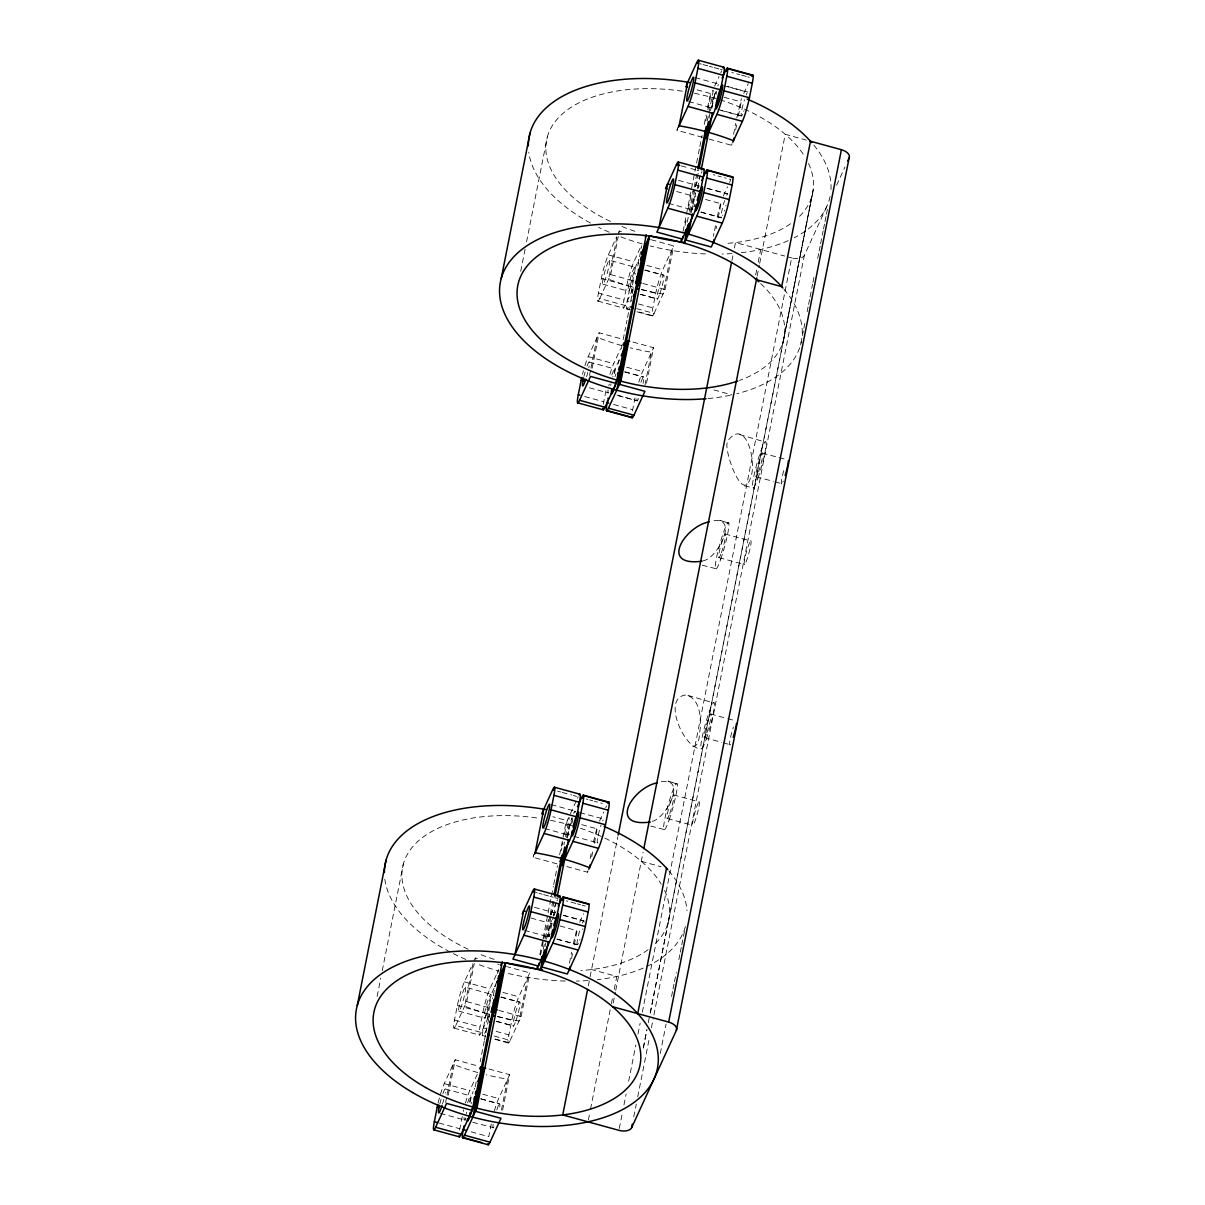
<?xml version="1.0" encoding="UTF-8"?>
<svg xmlns="http://www.w3.org/2000/svg" width="1205" height="1205" viewBox="0 0 1205 1205"><rect width="100%" height="100%" fill="white"/><g stroke="black" fill="none" stroke-linecap="round" stroke-linejoin="round"><path stroke-width="0.75" stroke-dasharray="5 3.75" d="M727.187 442.822C724.205 451.257 742.883 504.985 750.64 477.225C757.101 463.548 746.106 415.77 727.549 441.226M783.521 340.081L813.33 188.914M377.135 996.445L380.78 978.038M382.241 970.673L403.374 863.925M520.711 271.306L525.094 249.224M526.555 241.859L547.326 136.948M488.115 1017.562L481.262 1032.489L455.761 1025.485A17.729 1.928 -74.7 0 1 454.496 1019.972L457.373 1005.437A17.729 1.928 -74.7 0 1 464.392 981.864L472.737 963.714M632.745 289.079L625.199 305.498L599.713 298.509A17.729 1.928 -74.7 0 1 598.433 292.981L601.325 278.445A17.729 1.928 -74.7 0 1 608.344 254.888L616.689 236.737M445.594 1102.455L446.663 1097.002M447.025 1095.179L453.14 1064.286A153.397 84.214 11.2 0 0 478.024 1072.616M472.932 964.331L464.663 1006.13A153.397 84.214 11.2 0 0 489.546 1014.459L488.823 1018.089M589.531 375.463L590.616 370.01M590.977 368.203L597.093 337.295A153.397 84.214 11.2 0 0 621.976 345.639L620.937 347.884M616.885 237.34L608.6 279.138A153.397 84.214 11.2 0 0 631.902 287.016M448.2 1095.209L455.219 1059.767L477.526 1065.883M455.761 1025.485L466.742 1001.611L474.288 963.443M474.83 960.716L475.373 957.99L480.147 959.301M592.152 368.233L599.171 332.791L623.075 339.343M599.713 298.509L610.679 274.62L618.24 236.466M618.783 233.74L619.325 231.014L622.503 231.887M459.602 1130.004A17.729 1.928 -74.7 0 1 459.843 1128.739L462.358 1116.011M481.262 1032.489A17.729 1.928 -74.7 0 1 479.997 1026.961L482.874 1012.426A17.729 1.928 -74.7 0 1 489.893 988.868L497.138 973.098M603.328 404.247A17.729 1.928 -74.7 0 1 603.78 401.762L606.13 389.938M625.199 305.498A17.729 1.928 -74.7 0 1 623.934 299.985L626.826 285.434A17.729 1.928 -74.7 0 1 633.845 261.877L641.602 244.976M465.04 1120.59L465.401 1118.767M486.73 1028.904L484.666 1033.408A17.729 1.928 -74.7 0 1 483.401 1027.895L486.278 1013.36A17.729 1.928 -74.7 0 1 493.297 989.802L493.99 988.296M628.242 307.185A17.729 1.928 -74.7 0 1 627.338 300.919L630.215 286.368A17.729 1.928 -74.7 0 1 637.249 262.81L638.801 259.437M475.222 1086.79L476.683 1079.424M480.193 1061.71L480.9 1058.08M481.623 1054.45L484.335 1040.774M484.5 1039.9L485.796 1033.423M485.946 1032.64L487.242 1026.058M487.618 1024.22L488.703 1018.692M493.327 995.375L495.632 983.717M497.635 973.565L498.177 970.838A153.397 84.214 11.2 0 1 477.09 963.955M618.436 363.488L619.174 359.813M621.358 348.757L622.819 341.407M623.181 339.569L624.265 334.041M624.853 331.089L625.576 327.459M626.299 323.829L627.007 320.184M627.549 317.472L629.371 308.269M630.833 300.919L631.917 295.391M632.294 293.553L633.378 288.025M637.761 265.944L639.207 258.578M639.569 256.74L641.768 245.7M556.966 863.849L533.062 857.297L533.604 854.571M702.515 137.31L677.014 130.321L677.556 127.594M491.263 1123.949L488.748 1136.661L468.022 1130.983M494.216 1036.044L510.167 1040.412A17.729 1.928 -74.7 0 1 508.887 1034.884L511.779 1020.349A17.729 1.928 -74.7 0 1 518.798 996.791L529.778 972.902L507.456 966.787M632.444 410.95A17.729 1.928 -74.7 0 1 632.685 409.685L635.02 397.861M636.571 308.616L654.104 313.421A17.729 1.928 -74.7 0 1 652.839 307.908L655.716 293.357A17.729 1.928 -74.7 0 1 662.75 269.8L673.716 245.925L651.408 239.81M501.431 1110.091L507.546 1079.198A153.397 84.214 11.2 0 1 486.263 1074.8M527.7 977.421L519.054 1021.042A153.397 84.214 11.2 0 1 497.786 1016.643M645.021 384.937L651.498 352.222A153.397 84.214 11.2 0 1 630.215 347.808M671.637 250.444L663.006 294.065A153.397 84.214 11.2 0 1 641.723 289.652M502.606 1110.121L509.625 1074.679L487.302 1068.564M510.167 1040.412L521.132 1016.523L529.778 972.902M646.543 383.145L653.562 347.703L631.254 341.587M654.104 313.421L665.085 289.546L673.716 245.925M539.84 954.691L542.792 939.779M543.078 938.334L547.748 914.7M548.109 912.893L553.351 886.413M553.728 884.575L557.478 865.642M559.632 854.737L565.748 823.828L568.594 817.638M683.069 231.345L696.204 164.949M696.58 163.112L698.177 155.008M698.403 153.909L699.487 148.381M699.849 146.543L702.048 135.502M704.232 124.461L706.1 115.032M707.501 107.893L709.7 96.852L712.667 90.39M540.578 955.158L543.274 941.527M543.817 938.8L548.426 919.46M561.259 850.655L561.801 847.928M562.343 845.202L562.886 842.476M564.497 834.297L567.209 820.665L552.854 816.734M685.058 225.456L686.684 217.277M688.296 209.098L690.992 195.466L693.056 190.993M705.753 120.952L706.823 115.499M707.907 110.047L711.146 93.689L695.21 89.321M543.259 949.299L545.112 939.96M545.428 938.394L549.857 916.041M550.218 914.203L552.764 901.31M563.955 844.795L564.497 842.069M565.582 836.616L569.347 817.547M687.242 222.187L689.064 212.984M689.365 211.417L693.794 189.049M694.155 187.212L696.716 174.333M707.275 120.967L713.481 89.667M545.037 946.543L545.76 942.897M546.483 939.267L550.926 916.794M551.288 914.941L554.029 901.099M566.591 837.656L569.152 824.762L572.285 817.939M690.42 212.291L695.104 188.658M695.466 186.835L698.885 169.559M709.082 118.03L710.182 112.502M710.543 110.664L713.089 97.786L715.921 91.64M547.748 937.008L551.815 920.394M567.359 837.957L570.598 821.599L572.194 822.036M691.158 212.758L695.767 193.418M711.854 108.254L714.55 94.623L716.147 95.059M549.36 936.601L549.902 933.875M550.986 928.422L553.246 916.975M553.622 915.137L556.168 902.244M571.682 823.919L572.932 817.592M693.854 206.899L694.396 204.172M697.559 188.146L700.12 175.267M716.162 94.216L716.704 91.49M569.468 963.081L571.637 952.176M573.249 943.997L577.316 927.383M566.742 866.531L587.468 872.209L588.01 869.483M590.164 858.578L591.791 850.399M593.402 842.22L597.469 825.606M713.42 236.105L713.963 233.378M714.505 230.652L715.574 225.199M717.201 217.021L721.268 200.407M709.097 139.117L731.405 145.233L731.947 142.506M733.574 134.327L735.728 123.422M736.812 117.969L741.421 98.629M571.547 958.577L572.631 953.125M574.243 944.946L577.481 928.588M591.7 856.8L592.785 851.348M594.396 843.169L597.635 826.811M716.041 228.86L716.568 226.133M718.195 217.954L721.433 201.597M735.653 129.809L737.264 121.63M738.349 116.177L741.587 99.819M588.311 985.886L589.742 978.626M590.104 976.803L617.819 836.857M731.887 260.732L732.971 255.279M734.417 248.004L735.487 242.551L784.636 256.032M588.356 1120.032L589.802 1112.757M590.525 1109.127L610.317 1009.172M611.387 1003.72L612.833 996.445M614.264 989.185L616.794 976.457L591.55 969.528M755.701 274.921L756.77 269.468M758.216 262.193L760.732 249.48M613.225 1003.057L615.378 992.152M615.74 990.344L643.093 852.206M757.162 276.081L759.331 265.175M759.692 263.353L785.238 134.312L806.296 140.096M619.28 1128.513L622.172 1113.977M623.964 1104.895L626.118 1093.989M628.649 1081.262L635.833 1044.916M638.002 1034.011L640.156 1023.105M642.325 1012.2L791.655 257.96A10.634 5.844 11.2 0 0 804.353 255.34L828.212 203.434M643.319 1047.808L646.965 1029.401M650.248 1012.833L668.097 922.653M668.368 921.674L812.05 195.677M643.35 1048.109L646.799 1030.064M648.26 1022.714L649.721 1015.363M650.293 1013.059L812.441 194.171M633.77 1116.809L636.285 1104.096M637.731 1096.821L649.6 1036.842M651.408 1027.76L653.2 1018.677M653.923 1015.032L804.353 255.34M660.265 1053.486L666.094 1024.024M671.562 996.43L672.646 990.902M673.008 989.064L674.107 983.536M674.469 981.698L676.291 972.495M678.852 959.617L679.936 954.089M680.298 952.251L681.397 946.738M681.759 944.886L684.681 930.17M800.933 343.064L802.018 337.536M802.379 335.698L803.479 330.17M803.84 328.332L804.94 322.82M807.124 311.779L808.209 306.251M808.585 304.413L809.67 298.885M810.031 297.048L812.592 284.169M812.953 282.332L814.053 276.804M817.683 258.397L818.782 252.884M819.144 251.032L820.243 245.519M820.605 243.681L823.151 230.788M823.527 228.95L824.612 223.437M824.973 221.584L826.073 216.072M826.434 214.234L827.534 208.706M618.632 232.505L619.325 231.014M677.014 130.321L677.692 128.83M584.937 365.597A17.729 1.928 -74.7 0 1 588.191 356.665L599.171 332.791M714.58 86.233L719.024 76.563M720.756 72.797L721.599 70.929M630.667 301.958L631.345 300.467M609.911 374.288A17.729 1.928 -74.7 0 1 613.691 363.654L620.545 348.727M695.104 186.504L699.231 177.557M701.28 173.083L701.973 171.592M619.159 360.084L617.096 364.588A17.729 1.928 -74.7 0 0 612.803 376.969M697.831 188.929L699.201 185.947M743.786 93.463L748.275 83.702M731.405 145.233L732.098 143.741M638.816 382.226A17.729 1.928 -74.7 0 1 642.596 371.577L653.562 347.703M723.331 195.933L727.534 186.775M729.507 182.497L730.878 179.515L729.281 179.078M474.68 959.481L475.373 957.99M836.571 185.224L844.946 167.028M533.062 857.297L533.755 855.806M438.168 1102.861A17.729 1.928 -74.7 0 1 444.238 1083.641L455.219 1059.767M497.665 971.968L498.81 969.453M570.417 813.691L575.583 802.425M577.496 798.282L578.174 796.791M494.668 986.805L495.36 985.283M574.845 812.366L575.372 811.236M488.507 1016.719L489.546 1014.459M465.461 1103.012A17.729 1.928 -74.7 0 1 469.739 1090.646L477.511 1073.745M550.474 914.987L555.279 904.533M556.996 900.828L557.508 899.698M474.183 1089.32L474.695 1088.19M553.878 915.921L554.571 914.429M555.219 913.013L555.942 911.447M599.533 821.132L603.735 811.974M605.708 807.696L606.522 805.919M587.468 872.209L588.145 870.718M494.366 1110.95A17.729 1.928 -74.7 0 1 498.644 1098.568L509.625 1074.679M579.695 922.232L583.582 913.752M652.251 821.298C665.868 818.602 688.688 776.397 660.054 781.894M702.952 560.852C717.547 558.774 740.909 514.204 710.769 521.328M744.479 485.886L753.517 487.92M692.83 746.723C700.271 745.88 699.005 734.026 700.286 728.362C700.949 716.523 699.879 698.84 686.202 694.969C660.882 696.972 684.606 751.031 701.867 748.757M702.259 565.205L716.327 568.82M650.61 826.043L664.678 829.673M762.253 453.14L786.368 459.527M725.079 534.041L750.911 540.894A12.412 1.356 -74.7 0 1 746.889 559.723A12.412 1.356 -74.7 0 1 744.961 557.915A12.412 1.356 -74.7 0 1 750.956 540.925M673.429 794.878L699.322 801.882A12.231 1.341 -74.7 0 1 695.36 820.168A12.231 1.341 -74.7 0 1 693.342 818.828A12.231 1.341 -74.7 0 1 699.277 801.822M756.318 476.773L773.354 481.398M775.056 481.864L781.864 483.702M719.129 557.674L744.69 564.603M667.48 818.526L692.649 825.335M710.604 713.978L726.058 718.195M727.775 718.662L734.643 720.545M699.819 63.684L701.4 64.121M702.997 64.558L707.787 65.868M709.368 66.305L712.562 67.179M714.158 67.616L718.933 68.941M720.53 69.378L722.126 69.815M731.902 72.496L733.499 72.933M736.677 73.806L739.87 74.68M741.467 75.117L746.241 76.427M747.838 76.864L749.435 77.301M695.225 77.632L719.024 84.154M727.519 86.489L747.928 92.077M723.798 85.706L747.612 92.228M724.115 97.244L740.051 101.612M717.864 109.339L741.662 115.876M688.642 101.566L712.441 108.104A12.412 1.356 -74.7 0 1 715.604 91.761M720.952 110.423L741.346 116.026M681.247 165.898L689.215 168.082M690.811 168.519L695.601 169.845M697.198 170.282L698.78 170.718M713.345 174.71L714.942 175.147M718.12 176.02L721.313 176.894M724.491 177.768L726.088 178.204M678.475 180.343L698.87 185.931A12.412 1.356 -74.7 0 0 697.379 188.206M707.365 188.266L727.775 193.854M707.049 188.417L727.458 194.005A12.412 1.356 -74.7 0 0 726.495 195.647M676.653 191.535L690.992 195.466M694.396 196.4L695.993 196.837M705.558 199.458L719.897 203.389M701.114 212.05L721.509 217.653A12.412 1.356 -74.7 0 1 721.449 212.848A12.412 1.356 -74.7 0 1 724.612 200.678M668.489 203.344L692.288 209.881M700.798 212.201L721.193 217.804M788.145 256.996L791.655 257.96M608.344 254.888L633.845 261.877M637.249 262.81L638.831 263.247M646.799 265.431L662.75 269.8M609.444 260.25A12.412 1.356 -74.7 0 1 605.392 279.063A12.412 1.356 -74.7 0 1 603.449 277.255A12.412 1.356 -74.7 0 1 609.444 260.25L634.884 267.209A12.412 1.356 -74.7 0 1 630.893 286.052A12.412 1.356 -74.7 0 1 628.95 284.244A12.412 1.356 -74.7 0 1 634.945 267.254M645.082 270.01L663.789 275.132M644.765 270.161L663.473 275.282M610.679 274.62L634.583 281.187M642.777 283.431L665.085 289.546M601.325 278.445L626.826 285.434M630.215 286.368L633.408 287.242M641.376 289.426L655.716 293.357M640.533 294.261L657.523 298.93M602.816 284.154L628.317 291.158M640.217 294.412L657.207 299.081M598.433 292.981L623.934 299.985M627.338 300.919L628.935 301.355M638.499 303.976L652.839 307.908M626.525 308.555L629.703 309.429M639.268 312.05L652.026 315.544M597.906 301.069L623.407 308.058M626.811 308.992L630.2 309.926M637.008 311.794L652.312 315.996M713.917 389.923L731.947 394.863M588.191 356.665L613.691 363.654M626.66 367.209L642.596 371.577M589.23 361.997L614.731 368.986A12.412 1.356 -74.7 0 1 613.857 376.954M624.928 371.788L643.636 376.909M624.612 371.938L643.319 377.06M616.975 395.104L637.37 400.708M589.456 387.799L608.163 392.935M618.361 395.722L637.053 400.858M584.666 396.505L603.78 401.762M613.556 404.443L632.685 409.685M557.463 791.113L560.641 791.986M562.238 792.423L571.803 795.044M573.399 795.481L576.577 796.354M586.353 799.036L587.95 799.472M589.546 799.909L592.74 800.783M594.321 801.22L597.514 802.093M600.708 802.967L602.304 803.404M551.272 804.609L575.071 811.146M579.861 812.682L603.976 819.069A12.412 1.356 -74.7 0 0 602.696 820.861M581.759 824.657L596.098 828.603M544.705 828.558L568.504 835.08M573.911 836.33L597.71 842.852M641.286 861.304L661.123 866.741M535.713 892.453L537.31 892.89M538.906 893.327L542.084 894.2M543.681 894.637L548.456 895.948M550.052 896.384L553.246 897.258M554.842 897.695L558.02 898.568M566.199 900.813L567.796 901.25M570.989 902.123L575.764 903.434M577.361 903.871L580.554 904.744M582.151 905.181L585.329 906.055M534.523 907.32L554.918 912.923M563.428 915.243L583.823 920.846M563.112 915.393L583.506 920.997M531.119 918.074L547.055 922.443M550.444 923.376L552.041 923.813M560.009 925.997L575.945 930.38M557.162 939.041L577.557 944.63M524.552 930.335L548.35 936.857M556.846 939.192L577.24 944.78M497.68 964.105L499.277 964.542M464.392 981.864L489.893 988.868M502.862 992.423L518.798 996.791M465.507 987.241A12.412 1.356 -74.7 0 1 461.44 1006.039A12.412 1.356 -74.7 0 1 459.512 1004.232A12.412 1.356 -74.7 0 1 465.507 987.241L490.932 994.2M501.144 996.987L519.837 1002.123M500.828 997.138L519.521 1002.274M466.742 1001.611L489.049 1007.726M498.825 1010.408L521.132 1016.523M457.373 1005.437L482.874 1012.426M486.278 1013.36L489.456 1014.233M497.424 1016.418L511.779 1020.349M496.581 1021.253L513.586 1025.907M458.864 1011.146L484.365 1018.135M496.264 1021.403L513.27 1026.058M454.496 1019.972L479.997 1026.961M483.401 1027.895L486.579 1028.769M496.144 1031.39L508.887 1034.884M482.572 1035.532L485.766 1036.405M495.315 1039.026L508.073 1042.521M453.954 1028.061L479.454 1035.05M494.758 1039.237L508.359 1042.973M444.238 1083.641L469.739 1090.646M482.708 1094.2L498.644 1098.568M445.293 1088.974L470.794 1095.978M480.991 1098.764L499.683 1103.9A12.412 1.356 -74.7 0 1 499.156 1110.287M480.675 1098.915L499.367 1104.051M440.412 1113.39L464.211 1119.912M472.706 1122.247L493.432 1127.684M439.117 1123.06L459.843 1128.739M704.669 737.626L721.644 742.355M723.346 742.837L730.14 744.72M739.614 434.583L765.055 441.994M687.965 695.421L713.405 702.831M728.859 523.211L719.762 520.244L727.88 522.895M677.21 784.048L668.127 781.081L676.231 783.747M808.525 163.458A135.668 74.484 11.2 0 1 798.072 217.728M790.57 223.753A135.668 74.484 11.2 0 1 724.747 243.546M634.839 231.3A135.668 74.484 11.2 0 1 620.123 225.772M610.528 221.494A135.668 74.484 11.2 0 1 551.288 127.399A135.668 74.484 11.2 0 1 683.822 91.429M694.426 93.297A135.668 74.484 11.2 0 1 805.166 157.192M744.012 110.694A12.412 1.356 -74.7 0 1 743.756 111.387M742.611 114.234A12.412 1.356 -74.7 0 1 741.241 113.255A12.412 1.356 -74.7 0 1 744.509 99.684M746.211 94.879A12.412 1.356 -74.7 0 1 747.04 93.086M830.079 196.475A153.397 84.214 11.2 0 1 794.17 237.792M788.266 240.623A153.397 84.214 11.2 0 1 741.301 252.689M732.053 253.547A153.397 84.214 11.2 0 1 722.111 254.044M705.543 253.939A153.397 84.214 11.2 0 1 650.248 246.001M642.129 243.862A153.397 84.214 11.2 0 1 619.43 236.361M609.158 232.188A153.397 84.214 11.2 0 1 598.749 227.368M590.375 223.015A153.397 84.214 11.2 0 1 528.769 152.222M813.812 145.097A153.397 84.214 11.2 0 1 830.938 190.254M632.595 291.083A12.412 1.356 -74.7 0 1 631.571 289.592A12.412 1.356 -74.7 0 1 634.131 278.219M635.381 274.213A12.412 1.356 -74.7 0 1 635.622 273.475M726.058 205.166A12.412 1.356 -74.7 0 1 725.832 206.025M724.612 210.197A12.412 1.356 -74.7 0 1 724.356 210.98M722.895 215.002A12.412 1.356 -74.7 0 1 722.684 215.529M610.664 385.359A17.729 1.928 -74.7 0 1 611.025 383.808M614.972 376.743A12.412 1.356 -74.7 0 1 615.966 373.896M640.97 382.241A12.412 1.356 -74.7 0 1 643.093 383.31M638.545 398.584A12.412 1.356 -74.7 0 1 636.993 397.801M664.588 890.435A135.668 74.484 11.2 0 1 653.411 945.368M648.124 949.661A135.668 74.484 11.2 0 1 580.81 970.537M494.125 959.346A135.668 74.484 11.2 0 1 479.454 954.089M468.188 949.224A135.668 74.484 11.2 0 1 407.079 854.857A135.668 74.484 11.2 0 1 539.87 818.406M550.489 820.289A135.668 74.484 11.2 0 1 574.002 826.193M580.494 828.272A135.668 74.484 11.2 0 1 661.229 884.169M597.936 842.581A12.412 1.356 -74.7 0 1 597.59 838.394A12.412 1.356 -74.7 0 1 601.069 825.124M685.404 926.494A153.397 84.214 11.2 0 1 597.349 979.68M588.1 980.524A153.397 84.214 11.2 0 1 576.336 981.066M565.296 981.036A153.397 84.214 11.2 0 1 506.296 972.992M465.823 959.436A153.397 84.214 11.2 0 1 384.817 879.198M668.82 870.838A153.397 84.214 11.2 0 1 686.986 910.754M489.471 1016.267A12.412 1.356 -74.7 0 1 489.245 1016.794M488.01 1018.978A12.412 1.356 -74.7 0 1 490.932 1002.726M492.408 998.493A12.412 1.356 -74.7 0 1 492.634 997.921M493.809 995.556A12.412 1.356 -74.7 0 1 494.095 995.21M582.331 923.105A12.412 1.356 -74.7 0 1 584.063 921.991M582.949 928.799A12.412 1.356 -74.7 0 1 582.753 929.627M579.906 939.448A12.412 1.356 -74.7 0 1 579.665 940.141M578.325 943.41A12.412 1.356 -74.7 0 1 577.782 944.359M577.059 944.479A12.412 1.356 -74.7 0 1 580.659 927.669M466.395 1113.797A17.729 1.928 -74.7 0 1 466.712 1112.336M469.363 1102.214A17.729 1.928 -74.7 0 1 473.143 1091.579M471.019 1103.72A12.412 1.356 -74.7 0 1 471.532 1102.244M496.776 1109.956A12.412 1.356 -74.7 0 1 499.668 1103.885M493.99 1126.841A12.412 1.356 -74.7 0 1 493.237 1123.557M730.471 744.253A12.412 1.356 -74.7 0 1 729.899 740.668A12.412 1.356 -74.7 0 1 733.438 727.067M783.205 481.126A12.412 1.356 -74.7 0 1 782.768 482.12M781.744 483.838A12.412 1.356 -74.7 0 1 784.666 467.585M801.295 341.874A153.397 84.214 11.2 0 1 800.557 344.901M799.653 347.793A153.397 84.214 11.2 0 1 736.767 393.734M730.26 395.225A153.397 84.214 11.2 0 1 707.817 398.569M783.988 289.245A153.397 84.214 11.2 0 1 802.138 335.653M760.762 283.612A135.668 74.484 11.2 0 1 739.493 380.403M717.743 85.947A12.412 1.356 -74.7 0 1 718.481 84.576M694.472 205.889A12.412 1.356 -74.7 0 1 694.231 206.507M692.83 209.444A12.412 1.356 -74.7 0 1 692.423 205.603A12.412 1.356 -74.7 0 1 695.707 192.755M582.512 374.243A17.729 1.928 -74.7 0 1 583.416 370.794M611.824 375.056A12.412 1.356 -74.7 0 1 614.791 369.031M608.54 392.694A12.412 1.356 -74.7 0 1 608.088 389.878M608.856 385.766A12.412 1.356 -74.7 0 1 609.233 384.154M587.061 365.974A12.412 1.356 -74.7 0 1 588.853 367.646M587.754 372.45A12.412 1.356 -74.7 0 1 586.579 376.698M583.928 376.322A12.412 1.356 -74.7 0 1 585.073 372.074M573.595 813.405A12.412 1.356 -74.7 0 1 575.312 811.959M569.378 834.086A12.412 1.356 -74.7 0 1 568.519 831.435A12.412 1.356 -74.7 0 1 571.908 817.954M549.826 934.583A12.412 1.356 -74.7 0 1 548.215 934.357A12.412 1.356 -74.7 0 1 551.513 920.53M553.216 915.71A12.412 1.356 -74.7 0 1 554.225 913.601M463.307 1111.402A17.729 1.928 -74.7 0 1 463.669 1109.85M467.63 1102.786A12.412 1.356 -74.7 0 1 470.809 1095.978A12.412 1.356 -74.7 0 1 469.905 1103.931M465.476 1118.12A12.412 1.356 -74.7 0 1 464.076 1117.412M442.868 1093.613A12.412 1.356 -74.7 0 1 445.157 1093.251M443.802 1099.427A12.412 1.356 -74.7 0 1 442.627 1103.675M439.78 1104.141A12.412 1.356 -74.7 0 1 441.376 1098.222M659.783 293.975A12.412 1.356 -74.7 0 0 663.85 275.177A12.412 1.356 -74.7 0 0 657.855 292.167A12.412 1.356 -74.7 0 0 659.783 293.975M515.845 1020.951A12.412 1.356 -74.7 0 0 519.897 1002.153A12.412 1.356 -74.7 0 0 513.902 1019.144A12.412 1.356 -74.7 0 0 515.845 1020.951M669.739 813.571A12.412 1.356 -74.7 0 0 673.806 794.773A12.412 1.356 -74.7 0 0 667.811 811.763A12.412 1.356 -74.7 0 0 669.739 813.571M706.928 732.67A12.412 1.356 -74.7 0 0 710.995 713.872A12.412 1.356 -74.7 0 0 705 730.863A12.412 1.356 -74.7 0 0 706.928 732.67M758.578 471.833A12.412 1.356 -74.7 0 0 762.644 453.02A12.412 1.356 -74.7 0 0 756.65 470.025A12.412 1.356 -74.7 0 0 758.578 471.833M721.388 552.734A12.412 1.356 -74.7 0 0 725.455 533.936A12.412 1.356 -74.7 0 0 719.46 550.926A12.412 1.356 -74.7 0 0 721.388 552.734M720.726 559.21A24.115 2.636 -74.7 0 0 728.618 522.684A24.115 2.636 -74.7 0 0 716.96 555.701A24.115 2.636 -74.7 0 0 720.726 559.21M757.9 478.31A24.115 2.636 -74.7 0 0 765.793 441.783A24.115 2.636 -74.7 0 0 754.149 474.785A24.115 2.636 -74.7 0 0 757.9 478.31M669.076 820.048A24.115 2.636 -74.7 0 0 676.969 783.521A24.115 2.636 -74.7 0 0 665.311 816.538A24.115 2.636 -74.7 0 0 669.076 820.048M706.25 739.147A24.115 2.636 -74.7 0 0 714.143 702.62A24.115 2.636 -74.7 0 0 702.5 735.637A24.115 2.636 -74.7 0 0 706.25 739.147M486.94 1013.028A12.412 1.356 -74.7 0 0 491.007 994.23A12.412 1.356 -74.7 0 0 485.013 1011.221A12.412 1.356 -74.7 0 0 486.94 1013.028"/><path stroke-width="1.5" d="M357.283 1005.497L386.067 860.099M501.22 278.506L530.019 133.122M502.319 961.816L473.535 1107.214L461.108 1134.266L435.608 1127.262A17.729 1.928 -74.7 0 1 434.342 1121.75L437.219 1107.214A17.729 1.928 -74.7 0 1 437.807 1104.413M645.232 237.099L646.272 234.839L617.487 380.238L605.061 407.275L579.56 400.286A17.729 1.928 -74.7 0 1 578.28 394.758L581.172 380.223A17.729 1.928 -74.7 0 1 581.759 377.436M485.72 1068.127L484.124 1067.69L475.478 1111.311L500.979 1118.3L490.013 1142.189L464.512 1135.185A17.729 1.928 -74.7 0 1 463.247 1129.672L463.955 1126.042M629.658 341.151L628.061 340.714L619.43 384.335L644.931 391.324L633.951 415.198L608.45 408.209A17.729 1.928 -74.7 0 1 607.184 402.696L607.546 400.873M607.907 399.051L608.088 398.147M469.393 1116.237L470.116 1112.561M472.616 1107.651L472.089 1110.377L446.588 1103.388L435.608 1127.262M474.243 1099.472L474.785 1096.746M475.327 1094.02L475.87 1091.293M480.177 1069.483L480.72 1066.756L480.042 1068.248M492.243 1008.6L492.77 1005.874M493.312 1003.147L493.854 1000.421M497.093 984.063L497.635 981.337M498.177 978.611L498.719 975.884M616.568 380.675L616.026 383.401L590.525 376.397L579.56 400.286M617.653 375.222L618.195 372.496M618.722 369.769L619.265 367.043M623.588 345.233L624.13 342.506M636.722 278.897L637.264 276.171M640.503 259.813L641.045 257.087M641.587 254.36L642.114 251.634M472.797 1117.171L501.581 971.772A153.397 84.214 11.2 0 0 503.148 972.179M616.734 390.179L645.534 244.796A153.397 84.214 11.2 0 0 647.085 245.202M489.833 1022.156L495.632 1009.534L504.277 965.913L505.874 966.35M633.273 296.294L639.584 282.557L648.215 238.936L649.811 239.373M542.506 969.603A135.668 74.484 11.2 0 1 505.723 962.75L476.939 1108.148L464.512 1135.185M684.636 242.416A135.668 74.484 11.2 0 1 649.676 235.773L620.891 381.172L608.45 408.209M514.987 954.556L523.618 910.935A153.397 84.214 11.2 0 1 525.275 911.221M543.771 809.158L535.14 852.779A153.397 84.214 11.2 0 1 589.546 867.705L590.089 864.979M658.939 227.579L667.57 183.958A153.397 84.214 11.2 0 1 669.212 184.229M687.724 82.181L679.093 125.802A153.397 84.214 11.2 0 1 733.484 140.714L734.026 137.988M538.951 963.337L538.409 966.064L512.908 959.075L523.889 935.201A17.729 1.928 -74.7 0 0 530.908 911.643L533.785 897.092A17.729 1.928 -74.7 0 0 532.52 891.579L534.116 892.016M534.433 854.315L544.042 833.423A17.729 1.928 -74.7 0 0 551.062 809.85L553.938 795.315A17.729 1.928 -74.7 0 0 552.673 789.802L554.27 790.239M682.904 236.361L682.361 239.087L656.861 232.098L667.841 208.209A17.729 1.928 -74.7 0 0 674.86 184.651L677.737 170.116A17.729 1.928 -74.7 0 0 676.472 164.588L679.665 165.462M678.385 127.323L687.98 106.432A17.729 1.928 -74.7 0 0 695.014 82.874L697.891 68.339A17.729 1.928 -74.7 0 0 696.626 62.811L698.222 63.247M537.686 965.551L536.963 969.227L549.39 942.19A17.729 1.928 -74.7 0 0 556.409 918.632L559.286 904.081A17.729 1.928 -74.7 0 0 558.728 897.168M681.638 238.56L680.9 242.25L693.342 215.198A17.729 1.928 -74.7 0 0 700.361 191.64L703.238 177.105A17.729 1.928 -74.7 0 0 702.997 169.664M541.105 960.204L541.828 956.529M554.059 894.788L561.876 855.309M685.058 233.228L685.781 229.553M697.8 168.805L706.19 126.48M544.374 949.917L540.352 970.161L552.794 943.123A17.729 1.928 -74.7 0 0 559.813 919.566L562.69 905.015A17.729 1.928 -74.7 0 0 561.425 899.502L563.021 899.939M554.933 896.55L564.768 846.859M687.95 224.778L684.304 243.184L696.731 216.132A17.729 1.928 -74.7 0 0 703.765 192.574L706.642 178.039A17.729 1.928 -74.7 0 0 705.377 172.511L706.958 172.948M699.066 168.67L708.359 121.705M545.052 950.64L541.813 966.997L567.314 973.986L578.295 950.112A17.729 1.928 -74.7 0 0 585.314 926.555L588.191 912.019A17.729 1.928 -74.7 0 0 588.251 904.187M563.563 865.657L561.967 865.22L565.205 848.862M689.004 223.663L685.765 240.021L711.266 247.01L722.232 223.136A17.729 1.928 -74.7 0 0 729.266 199.563L732.143 185.028A17.729 1.928 -74.7 0 0 731.902 177.587M707.501 138.68L705.904 138.244L709.158 121.886M544.509 961.138L548.155 942.732M557.252 896.731L568.549 839.674M688.447 234.162L692.453 213.918M701.205 169.739L712.381 113.3M559.933 861.304L569.543 840.412A17.729 1.928 -74.7 0 0 576.562 816.854L579.439 802.304A17.729 1.928 -74.7 0 0 579.213 794.863M704.563 132.836L713.481 113.421A17.729 1.928 -74.7 0 0 720.515 89.863L723.392 75.328A17.729 1.928 -74.7 0 0 723.151 67.887M561.967 865.22L572.947 841.346A17.729 1.928 -74.7 0 0 579.967 817.788L582.843 803.238A17.729 1.928 -74.7 0 0 581.578 797.725L583.175 798.162M705.904 138.244L716.885 114.355A17.729 1.928 -74.7 0 0 723.919 90.797L726.796 76.261A17.729 1.928 -74.7 0 0 725.531 70.734L727.112 71.17M569.393 969.483L569.935 966.756M713.33 242.491L713.872 239.765M588.838 869.227L598.448 848.335A17.729 1.928 -74.7 0 0 605.467 824.777L608.344 810.242A17.729 1.928 -74.7 0 0 607.787 803.313M732.791 142.25L742.385 121.359A17.729 1.928 -74.7 0 0 749.42 97.786L752.297 83.25A17.729 1.928 -74.7 0 0 751.724 76.337M587.588 989.531L562.75 1114.926L618.933 1130.335A10.634 5.844 11.2 0 0 631.616 1127.714L676.382 1030.305L849.118 157.93A10.634 5.844 11.2 0 0 841.406 149.721L809.805 141.06M618.18 835.035L731.525 262.539M643.816 848.576L756.8 277.903M637.746 1013.616L666.531 868.218M810.483 141.241L781.699 286.639L756.454 279.711M631.616 1127.714L632.339 1124.084M676.382 1030.305A10.634 5.844 11.2 0 0 668.67 1022.096L841.406 149.721M686.338 85.209L696.626 62.811M676.472 164.588L665.491 188.477L667.088 188.914M641.361 253.863L649.676 235.773M722.096 78.205L725.531 70.734M635.502 283.115L636.18 281.624M621.208 355.641L621.885 354.15M622.262 353.321L628.061 340.714M701.747 180.404L705.377 172.511M542.386 812.185L541.708 813.676L543.289 814.113M543.078 810.694L552.673 789.802M847.733 160.958L849.118 157.93M522.232 913.962L532.52 891.579M500.708 965.356L501.596 963.398M496.731 982.331L497.409 980.84M498.102 979.349L505.723 962.75M577.466 806.672L581.578 797.725M477.798 1081.442L484.124 1067.69M558.322 906.265L561.425 899.502M657.132 782.858C633.107 787.422 607.365 827.895 650.339 822.036M709.293 521.825C685.253 526.148 658.608 567.013 701.988 561.199M698.418 60.25L723.919 67.239M727.323 68.173L752.824 75.162M727.609 68.625L753.11 75.614M697.891 68.339L723.392 75.328M726.796 76.261L752.297 83.25M695.014 82.874L720.515 89.863M723.919 90.797L749.42 97.786M685.645 86.7L687.242 87.137M687.98 106.432L713.481 113.421M716.885 114.355L742.385 121.359M678.264 162.027L703.765 169.016M707.169 169.95L732.67 176.939M707.456 170.402L732.956 177.391M677.737 170.116L703.238 177.105M706.642 178.039L732.143 185.028M674.86 184.651L700.361 191.64M703.765 192.574L729.266 199.563M667.841 208.209L693.342 215.198M696.731 216.132L722.232 223.136M639.584 282.557L641.181 282.994M630.2 306.868L633.393 307.742M581.172 380.223L584.35 381.096M578.28 394.758L579.876 395.195M607.184 402.696L608.781 403.133M606.371 410.333L631.872 417.322M577.752 402.847L603.253 409.836M606.657 410.769L632.158 417.774M554.481 787.226L579.982 794.231M583.371 795.164L608.871 802.153M583.672 795.601L609.173 802.59M553.938 795.315L579.439 802.304M582.843 803.238L608.344 810.242M551.062 809.85L576.562 816.854M579.967 817.788L605.467 824.777M544.042 833.423L569.543 840.412M572.947 841.346L598.448 848.335M534.327 889.004L559.828 896.008M563.232 896.942L588.718 903.931M563.518 897.379L589.019 904.368M533.785 897.092L559.286 904.081M562.69 905.015L588.191 912.019M530.908 911.643L556.409 918.632M559.813 919.566L585.314 926.555M523.889 935.201L549.39 942.19M552.794 943.123L578.295 950.112M612.501 1006.702L668.67 1022.096M495.632 1009.534L497.228 1009.971M487.844 1034.282L489.441 1034.718M437.219 1107.214L438.816 1107.651M434.342 1121.75L437.536 1122.623M463.247 1129.672L466.425 1130.546M462.419 1137.309L481.548 1142.551M433.815 1129.838L459.316 1136.827M462.705 1137.761L488.206 1144.75M737.776 381.006A135.668 74.484 11.2 0 1 546.965 345.067A135.668 74.484 11.2 0 1 569.091 240.774A135.668 74.484 11.2 0 1 758.819 281.804M706.025 398.735A153.397 84.214 11.2 0 1 512.622 327.519A153.397 84.214 11.2 0 1 583.024 226.133A153.397 84.214 11.2 0 1 782.904 288.01M626.977 346.995A153.397 84.214 11.2 0 1 625.38 346.573M638.499 288.839A153.397 84.214 11.2 0 1 636.888 288.402M528.317 145.895A153.397 84.214 11.2 0 1 690.104 82.588M747.115 99.111A153.397 84.214 11.2 0 1 811.703 142.612M638.53 269.302A12.412 1.356 -74.7 0 1 635.622 282.844M697.183 200.346A12.412 1.356 -74.7 0 1 702.485 187.317A12.412 1.356 -74.7 0 1 698.026 206.386A12.412 1.356 -74.7 0 1 696.234 204.413M633.951 415.198A17.729 1.928 -74.7 0 1 631.782 416.162M618.195 372.963A12.412 1.356 -74.7 0 1 613.496 390.495A12.412 1.356 -74.7 0 1 611.688 389.592M483.039 1073.971A153.397 84.214 11.2 0 1 481.428 1073.55M572.977 827.233A12.412 1.356 -74.7 0 1 578.596 812.17A12.412 1.356 -74.7 0 1 574.725 830.2A12.412 1.356 -74.7 0 1 572.149 831.058M494.547 1015.815A153.397 84.214 11.2 0 1 492.95 1015.393M384.38 872.571A153.397 84.214 11.2 0 1 546.151 809.564M604.051 826.464A153.397 84.214 11.2 0 1 667.751 869.588M494.216 999.397A12.412 1.356 -74.7 0 1 490.932 1012.245M553.682 925.636A12.412 1.356 -74.7 0 1 558.563 914.881A12.412 1.356 -74.7 0 1 553.607 934.613A12.412 1.356 -74.7 0 1 552.628 929.823M490.013 1142.189A17.729 1.928 -74.7 0 1 487.859 1143.816M474.378 1097.213A12.412 1.356 -74.7 0 1 470.899 1113.631A12.412 1.356 -74.7 0 1 467.42 1118.842M736.481 723.497A12.412 1.356 -74.7 0 1 733.182 737.34M788.311 460.792A12.412 1.356 -74.7 0 1 785.163 475.508M605.061 407.275A17.729 1.928 -74.7 0 1 602.892 408.239M585.826 379.108A12.412 1.356 -74.7 0 1 582.633 385.931A12.412 1.356 -74.7 0 1 583.536 377.978M461.108 1134.266A17.729 1.928 -74.7 0 1 458.954 1135.893M442.13 1105.316A12.412 1.356 -74.7 0 1 438.786 1112.923A12.412 1.356 -74.7 0 1 439.418 1105.753M718.421 103.931A12.412 1.356 -74.7 0 0 722.488 85.133A12.412 1.356 -74.7 0 0 716.493 102.124A12.412 1.356 -74.7 0 0 718.421 103.931M425.666 1087.543A135.668 74.484 11.2 0 0 639.704 1066.546A135.668 74.484 11.2 0 0 455.49 961.967A135.668 74.484 11.2 0 0 425.666 1087.543M412.622 1092.543A153.397 84.214 11.2 0 0 656.62 1071.848A153.397 84.214 11.2 0 0 451.604 951.679A153.397 84.214 11.2 0 0 412.622 1092.543M689.516 96.008A12.412 1.356 -74.7 0 0 693.583 77.21A12.412 1.356 -74.7 0 0 687.588 94.201A12.412 1.356 -74.7 0 0 689.516 96.008M669.378 197.786A12.412 1.356 -74.7 0 0 673.429 178.988A12.412 1.356 -74.7 0 0 667.434 195.978A12.412 1.356 -74.7 0 0 669.378 197.786M545.579 822.985A12.412 1.356 -74.7 0 0 549.646 804.187A12.412 1.356 -74.7 0 0 543.651 821.177A12.412 1.356 -74.7 0 0 545.579 822.985M525.425 924.762A12.412 1.356 -74.7 0 0 529.492 905.964A12.412 1.356 -74.7 0 0 523.497 922.955A12.412 1.356 -74.7 0 0 525.425 924.762"/></g></svg>
